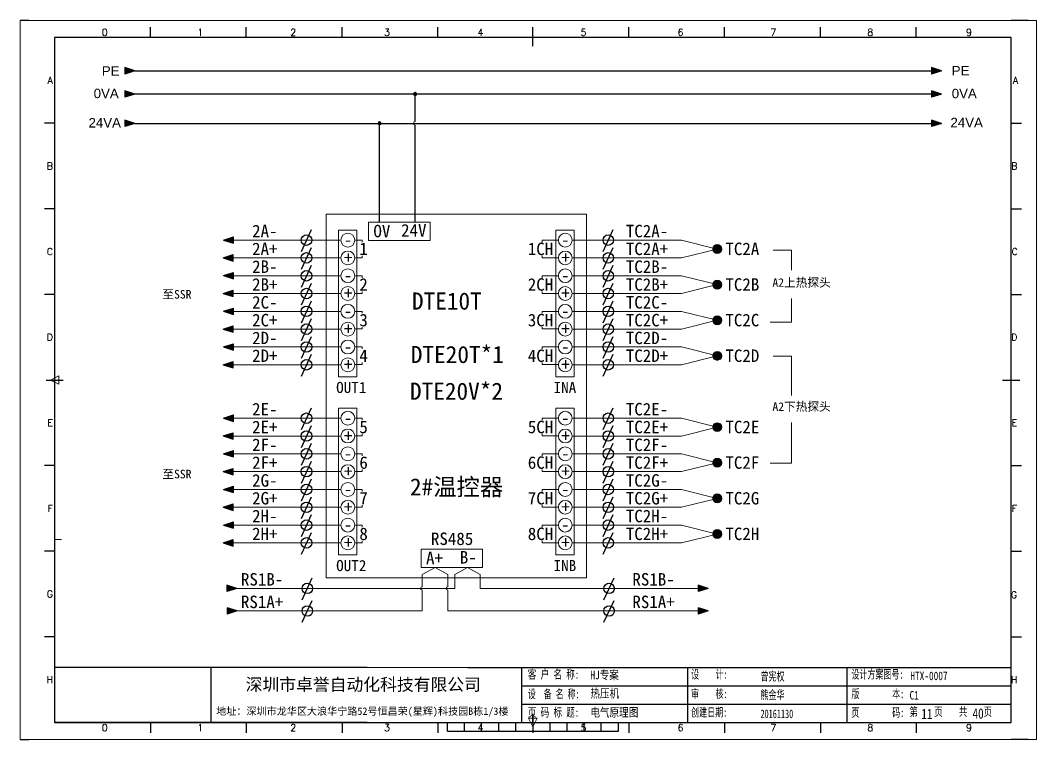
# Model space of a CAD drawing. Extents: x 35123 to 43919, y -4314 to -326.
# Drawn here: x 35934.4 to 36231.4, y -3263.9 to -3053.9 of the extents above; entities that cross this region are included whole.
import ezdxf
from ezdxf.enums import TextEntityAlignment as Align

# ---------------------------------------------------------------- set-up
doc = ezdxf.new("R2010")
doc.units = 0
doc.header["$MEASUREMENT"] = 0
doc.layers.add('AE_BOR', color=1, linetype='Continuous')
doc.layers.add('MISC', color=2, linetype='Continuous')
doc.styles.add('Standard0.67', font='', dxfattribs={"width": 0.67})
doc.styles.add('Standard_0.8', font='SimSun.ttf', dxfattribs={"width": 0.8})
doc.styles.add('WD', font='romans.shx', dxfattribs={"bigfont": 'gbcbig.shx'})
doc.styles.add('宋', font='SimSun.ttf', dxfattribs={"width": 0.7})
doc.styles.add('样式 0', font='')
doc.styles.add('样式 8', font='arial.ttf')
doc.styles.get('Standard0.67').set_extended_font_data('FangSong_GB2312')
doc.styles.get('样式 0').set_extended_font_data('KaiTi_GB2312')

# ---------------------------------------------------------------- blocks, each defined once
blk = doc.blocks.new('gb_a2_a')
for p, q in [((584, 410), (25, 410)), ((25, 410), (25, 10)), ((584, 10), (584, 410)), ((25, 10), (584, 10))]:
    blk.add_line(p, q)
at = {"lineweight": 9, "ltscale": 0.1}
blk.add_line((25, 116.86), (29, 116.86), dxfattribs=at)
at = {"layer": 'AE_BOR', "lineweight": 30}
for p, q in [((10, 420), (4.93, 420)), ((594, 420), (584, 420)), ((4.93, 0), (10, 0)), ((594, 0), (584, 0))]:
    blk.add_line(p, q, dxfattribs=at)
at = {"layer": 'AE_BOR', "color": 1, "lineweight": 15}
for p, q in [((4.93, 420), (598.93, 420)), ((4.93, 0), (4.93, 420)), ((598.93, 420), (598.93, 0)), ((22.5, 210), (27.5, 212.5)), ((27.5, 207.5), (22.5, 210)), ((27.5, 212.5), (27.5, 207.5)), ((304.5, 7.5), (302, 12.5)), ((302, 12.5), (307, 12.5)), ((307, 12.5), (304.5, 7.5)), ((598.93, 0), (4.93, 0))]:
    blk.add_line(p, q, dxfattribs=at)
at = {"layer": 'AE_BOR'}
for p, q in [((81, 410), (81, 416)), ((137, 410), (137, 416)), ((193, 410), (193, 416)), ((249, 410), (249, 416)), ((304.5, 410), (304.5, 416)), ((360.5, 410), (360.5, 416)), ((416.5, 410), (416.5, 416)), ((472.5, 410), (472.5, 416)), ((528.5, 410), (528.5, 416)), ((25, 360), (19, 360)), ((584, 360), (590, 360)), ((25, 310), (19, 310)), ((584, 310), (590, 310)), ((25, 260), (19, 260)), ((584, 260), (590, 260)), ((25, 160), (19, 160)), ((584, 160), (590, 160)), ((25, 110), (19, 110)), ((584, 110), (590, 110)), ((25, 60), (19, 60)), ((584, 60), (590, 60)), ((81, 10), (81, 4)), ((137, 10), (137, 4)), ((193, 10), (193, 4)), ((249, 10), (249, 4)), ((304.5, 10), (304.5, 4)), ((360.5, 10), (360.5, 4)), ((416.5, 10), (416.5, 4)), ((472.5, 10), (472.5, 4)), ((528.5, 10), (528.5, 4))]:
    blk.add_line(p, q, dxfattribs=at)
at = {"layer": 'AE_BOR', "color": 2, "lineweight": 30}
for p, q in [((304.5, 405), (304.5, 415)), ((20, 210), (30, 210)), ((579, 210), (589, 210)), ((304.5, 10), (304.5, 15)), ((304.5, 15), (304.5, 5)), ((254.5, 5), (254.5, 10)), ((264.5, 5), (264.5, 10)), ((274.5, 5), (274.5, 10)), ((284.5, 5), (284.5, 10)), ((294.5, 5), (294.5, 10)), ((304.5, 10), (304.5, 5)), ((314.5, 5), (314.5, 10)), ((324.5, 5), (324.5, 10)), ((334.5, 5), (334.5, 10)), ((344.5, 5), (344.5, 10)), ((354.5, 5), (354.5, 10)), ((254.5, 5), (354.5, 5))]:
    blk.add_line(p, q, dxfattribs=at)
at = {"layer": 'AE_BOR', "style": 'WD'}
for s, p in [('0', (54.27, 411)), ('1', (110.12, 411)), ('2', (164.42, 411)), ('3', (219.22, 411)), ('4', (273.82, 411)), ('5', (334.12, 411)), ('6', (390.81, 411)), ('7', (445.01, 411)), ('8', (501.67, 411)), ('9', (559.4, 411)), ('0', (54.27, 5)), ('1', (110.12, 5)), ('2', (164.42, 5)), ('3', (219.22, 5)), ('4', (273.82, 5)), ('5', (334.12, 5)), ('6', (390.81, 5)), ('7', (445.01, 5)), ('8', (501.67, 5)), ('9', (559.4, 5))]:
    blk.add_text(s, height=4, dxfattribs=at).set_placement(p, align=Align.CENTER)
for s, p in [('A', (24, 385)), ('A', (588.05, 385)), ('B', (24, 335)), ('B', (587.67, 335)), ('C', (24, 285)), ('C', (587.86, 285)), ('D', (24, 235)), ('D', (587.67, 235)), ('E', (24, 185)), ('E', (587.48, 185)), ('F', (24, 135)), ('F', (587.48, 135)), ('F', (587.48, 135)), ('G', (24, 85)), ('G', (587.48, 84.56)), ('H', (24, 35)), ('H', (587.67, 35))]:
    blk.add_text(s, height=4, dxfattribs=at).set_placement(p, align=Align.MIDDLE_RIGHT)

msp = doc.modelspace()

# ---------------------------------------------------------------- hatches: boundary and pattern name
for points in [[(35967.858, -3075.379), (35964.939, -3074.443), (35964.939, -3076.314)], [(36203.561, -3075.375), (36200.643, -3074.439), (36200.643, -3076.31)], [(35967.858, -3083.944), (35964.939, -3083.009), (35964.939, -3084.88)], [(36203.561, -3083.94), (36200.643, -3083.005), (36200.643, -3084.876)], [(35993.781, -3118.005), (35996.7, -3118.94), (35996.7, -3117.07)], [(35993.626, -3123.205), (35996.544, -3124.14), (35996.544, -3122.27)], [(35993.781, -3128.405), (35996.7, -3129.34), (35996.7, -3127.47)], [(35993.626, -3133.605), (35996.544, -3134.54), (35996.544, -3132.67)], [(35993.781, -3138.805), (35996.7, -3139.74), (35996.7, -3137.87)], [(35993.626, -3144.005), (35996.544, -3144.94), (35996.544, -3143.07)], [(35993.781, -3149.205), (35996.7, -3150.14), (35996.7, -3148.27)], [(35993.626, -3154.405), (35996.544, -3155.34), (35996.544, -3153.47)], [(35993.781, -3170.005), (35996.7, -3170.94), (35996.7, -3169.07)], [(35993.626, -3175.205), (35996.544, -3176.14), (35996.544, -3174.27)], [(35993.781, -3180.405), (35996.7, -3181.34), (35996.7, -3179.47)], [(35993.626, -3185.605), (35996.544, -3186.54), (35996.544, -3184.67)], [(35993.781, -3190.805), (35996.7, -3191.74), (35996.7, -3189.87)], [(35993.626, -3196.005), (35996.544, -3196.94), (35996.544, -3195.07)], [(35993.781, -3201.205), (35996.7, -3202.14), (35996.7, -3200.27)], [(35993.626, -3206.405), (35996.544, -3207.34), (35996.544, -3205.47)], [(35997.672, -3219.713), (35994.754, -3218.777), (35994.754, -3220.648)], [(36135.384, -3219.713), (36132.466, -3218.777), (36132.466, -3220.648)], [(35997.782, -3226.298), (35994.864, -3225.363), (35994.864, -3227.234)], [(36135.384, -3226.294), (36132.466, -3225.359), (36132.466, -3227.229)]]:
    msp.add_hatch(color=0).paths.add_polyline_path(points)
at = {"lineweight": 0}
h = msp.add_hatch(color=0, dxfattribs=at)
edge = h.paths.add_edge_path()
edge.add_arc((36049.722, -3075.375), 0.5, 0, 360)
h = msp.add_hatch(color=0, dxfattribs=at)
edge = h.paths.add_edge_path()
edge.add_arc((36039.364, -3083.94), 0.5, 0, 360)
h = msp.add_hatch(color=0, dxfattribs=at)
edge = h.paths.add_edge_path()
edge.add_arc((36138.029, -3120.63), 1.3, 0, 360)
h = msp.add_hatch(color=0, dxfattribs=at)
edge = h.paths.add_edge_path()
edge.add_arc((36138.029, -3131.03), 1.3, 0, 360)
h = msp.add_hatch(color=0, dxfattribs=at)
edge = h.paths.add_edge_path()
edge.add_arc((36138.029, -3141.43), 1.3, 0, 360)
h = msp.add_hatch(color=0, dxfattribs=at)
edge = h.paths.add_edge_path()
edge.add_arc((36138.029, -3151.83), 1.3, 0, 360)
h = msp.add_hatch(color=0, dxfattribs=at)
edge = h.paths.add_edge_path()
edge.add_arc((36138.029, -3172.63), 1.3, 0, 360)
h = msp.add_hatch(color=0, dxfattribs=at)
edge = h.paths.add_edge_path()
edge.add_arc((36138.029, -3183.03), 1.3, 0, 360)
h = msp.add_hatch(color=0, dxfattribs=at)
edge = h.paths.add_edge_path()
edge.add_arc((36138.029, -3193.43), 1.3, 0, 360)
h = msp.add_hatch(color=0, dxfattribs=at)
edge = h.paths.add_edge_path()
edge.add_arc((36138.029, -3203.83), 1.3, 0, 360)
at = {"layer": 'MISC'}
for points in [[(35967.858, -3068.614), (35964.939, -3067.679), (35964.939, -3069.549)], [(36203.561, -3068.61), (36200.643, -3067.675), (36200.643, -3069.545)]]:
    msp.add_hatch(color=0, dxfattribs=at).paths.add_polyline_path(points)

# ---------------------------------------------------------------- linework, layer by layer
at = {"color": 0}
for p, q in [((35967.858, -3075.379), (35964.939, -3074.443)), ((35964.939, -3074.443), (35964.939, -3076.314)), ((35967.858, -3075.379), (35964.939, -3076.314)), ((36203.561, -3075.375), (35967.845, -3075.375)), ((36203.561, -3075.375), (36200.643, -3074.439)), ((36200.643, -3074.439), (36200.643, -3076.31)), ((36203.561, -3075.375), (36200.643, -3076.31)), ((35967.858, -3083.944), (35964.939, -3083.009)), ((35964.939, -3083.009), (35964.939, -3084.88)), ((35967.858, -3083.944), (35964.939, -3084.88)), ((35967.845, -3083.94), (36203.561, -3083.94)), ((36203.561, -3083.94), (36200.643, -3083.005)), ((36200.643, -3083.005), (36200.643, -3084.876)), ((36203.561, -3083.94), (36200.643, -3084.876)), ((36016.498, -3121.342), (36019.45, -3114.954)), ((36104.681, -3121.342), (36107.634, -3114.954)), ((35993.781, -3118.005), (35996.7, -3117.07)), ((35993.781, -3118.005), (35996.7, -3118.94)), ((35996.7, -3118.94), (35996.7, -3117.07)), ((36016.498, -3126.542), (36019.45, -3120.154)), ((36104.681, -3126.542), (36107.634, -3120.154)), ((35993.626, -3123.205), (35996.544, -3122.27)), ((35993.626, -3123.205), (35996.544, -3124.14)), ((35996.544, -3124.14), (35996.544, -3122.27)), ((36016.498, -3131.742), (36019.45, -3125.354)), ((36104.681, -3131.742), (36107.634, -3125.354)), ((35993.781, -3128.405), (35996.7, -3127.47)), ((35993.781, -3128.405), (35996.7, -3129.34)), ((35996.7, -3129.34), (35996.7, -3127.47)), ((35993.626, -3133.605), (35996.544, -3132.67)), ((35996.544, -3134.54), (35996.544, -3132.67)), ((36016.498, -3136.942), (36019.45, -3130.554)), ((36104.681, -3136.942), (36107.634, -3130.554)), ((35993.626, -3133.605), (35996.544, -3134.54)), ((36016.498, -3142.142), (36019.45, -3135.754)), ((36104.681, -3142.142), (36107.634, -3135.754)), ((35993.781, -3138.805), (35996.7, -3137.87)), ((35993.781, -3138.805), (35996.7, -3139.74)), ((35996.7, -3139.74), (35996.7, -3137.87)), ((36016.498, -3147.342), (36019.45, -3140.954)), ((36104.681, -3147.342), (36107.634, -3140.954)), ((35993.626, -3144.005), (35996.544, -3143.07)), ((35993.626, -3144.005), (35996.544, -3144.94)), ((35996.544, -3144.94), (35996.544, -3143.07)), ((36016.498, -3152.542), (36019.45, -3146.154)), ((36104.681, -3152.542), (36107.634, -3146.154)), ((35993.781, -3149.205), (35996.7, -3148.27)), ((35993.781, -3149.205), (35996.7, -3150.14)), ((35996.7, -3150.14), (35996.7, -3148.27)), ((35993.626, -3154.405), (35996.544, -3153.47)), ((35996.544, -3155.34), (35996.544, -3153.47)), ((36016.498, -3157.742), (36019.45, -3151.354)), ((36104.681, -3157.742), (36107.634, -3151.354)), ((35993.626, -3154.405), (35996.544, -3155.34)), ((36016.498, -3173.342), (36019.45, -3166.954)), ((36104.681, -3173.342), (36107.634, -3166.954)), ((35993.781, -3170.005), (35996.7, -3169.07)), ((35993.781, -3170.005), (35996.7, -3170.94)), ((35996.7, -3170.94), (35996.7, -3169.07)), ((35993.626, -3175.205), (35996.544, -3174.27)), ((35996.544, -3176.14), (35996.544, -3174.27)), ((36016.498, -3178.542), (36019.45, -3172.154)), ((36104.681, -3178.542), (36107.634, -3172.154)), ((35993.626, -3175.205), (35996.544, -3176.14)), ((36016.498, -3183.742), (36019.45, -3177.354)), ((36104.681, -3183.742), (36107.634, -3177.354)), ((35993.781, -3180.405), (35996.7, -3179.47)), ((35993.781, -3180.405), (35996.7, -3181.34)), ((35996.7, -3181.34), (35996.7, -3179.47)), ((36016.498, -3188.942), (36019.45, -3182.554)), ((36104.681, -3188.942), (36107.634, -3182.554)), ((35993.626, -3185.605), (35996.544, -3184.67)), ((35993.626, -3185.605), (35996.544, -3186.54)), ((35996.544, -3186.54), (35996.544, -3184.67)), ((36016.498, -3194.142), (36019.45, -3187.754)), ((36104.681, -3194.142), (36107.634, -3187.754)), ((35993.781, -3190.805), (35996.7, -3189.87)), ((35993.781, -3190.805), (35996.7, -3191.74)), ((35996.7, -3191.74), (35996.7, -3189.87)), ((35993.626, -3196.005), (35996.544, -3195.07)), ((35996.544, -3196.94), (35996.544, -3195.07)), ((36016.498, -3199.342), (36019.45, -3192.954)), ((36104.681, -3199.342), (36107.634, -3192.954)), ((35993.626, -3196.005), (35996.544, -3196.94)), ((36016.498, -3204.542), (36019.45, -3198.154)), ((36104.681, -3204.542), (36107.634, -3198.154)), ((35993.781, -3201.205), (35996.7, -3200.27)), ((35993.781, -3201.205), (35996.7, -3202.14)), ((35996.7, -3202.14), (35996.7, -3200.27)), ((36016.498, -3209.742), (36019.45, -3203.354)), ((36104.681, -3209.742), (36107.634, -3203.354)), ((35993.626, -3206.405), (35996.544, -3205.47)), ((35993.626, -3206.405), (35996.544, -3207.34)), ((35996.544, -3207.34), (35996.544, -3205.47)), ((35997.672, -3219.713), (35994.754, -3218.777)), ((35994.754, -3218.777), (35994.754, -3220.648)), ((36016.742, -3223.021), (36019.694, -3216.633)), ((36104.935, -3223.021), (36107.888, -3216.633)), ((36135.384, -3219.713), (36132.466, -3218.777)), ((36132.466, -3218.777), (36132.466, -3220.648)), ((35997.672, -3219.713), (35994.754, -3220.648)), ((36135.384, -3219.713), (36132.466, -3220.648)), ((35997.782, -3226.298), (35994.864, -3225.363)), ((35994.864, -3225.363), (35994.864, -3227.234)), ((36016.742, -3229.606), (36019.694, -3223.219)), ((36104.935, -3229.606), (36107.888, -3223.219)), ((36135.384, -3226.294), (36132.466, -3225.359)), ((36132.466, -3225.359), (36132.466, -3227.229)), ((35997.782, -3226.298), (35994.864, -3227.234)), ((36135.384, -3226.294), (36132.466, -3227.229))]:
    msp.add_line(p, q, dxfattribs=at)
at = {"color": 0, "ltscale": 2}
for p, q in [((36049.722, -3083.44), (36049.722, -3075.375)), ((36039.364, -3112.768), (36039.364, -3083.94)), ((36049.722, -3112.768), (36049.722, -3084.44))]:
    msp.add_line(p, q, dxfattribs=at)
at = {"color": 0, "lineweight": 0}
for p, q in [((36023.731, -3110.48), (36099.852, -3110.48)), ((36023.731, -3216.628), (36023.731, -3110.48)), ((36099.852, -3110.48), (36099.852, -3216.628)), ((36027.349, -3115.112), (36032.726, -3115.112)), ((36027.349, -3157.923), (36027.349, -3115.112)), ((36032.726, -3115.112), (36032.726, -3157.923)), ((36036.095, -3118.146), (36036.095, -3112.768)), ((36036.095, -3112.768), (36054.095, -3112.768)), ((36054.095, -3118.146), (36054.095, -3112.768)), ((36090.876, -3115.112), (36096.253, -3115.112)), ((36090.876, -3157.923), (36090.876, -3115.112)), ((36096.253, -3115.112), (36096.253, -3157.923)), ((35993.859, -3118.03), (36028.068, -3118.03)), ((36032.108, -3118.03), (36034.245, -3118.03)), ((36034.245, -3118.03), (36034.245, -3118.596)), ((36054.095, -3118.146), (36036.095, -3118.146)), ((36091.595, -3118.03), (36086.858, -3118.03)), ((36086.858, -3118.03), (36086.858, -3118.596)), ((36095.635, -3118.03), (36127.629, -3118.03)), ((36138.029, -3120.63), (36127.629, -3118.03)), ((36138.029, -3120.63), (36127.629, -3123.23)), ((36154.421, -3120.961), (36159.778, -3120.961)), ((36159.778, -3120.961), (36159.778, -3126.82)), ((35993.704, -3123.23), (36028.068, -3123.23)), ((36032.108, -3123.175), (36034.245, -3123.175)), ((36034.245, -3122.608), (36034.245, -3123.175)), ((36086.858, -3122.608), (36086.858, -3123.175)), ((36091.596, -3123.175), (36086.858, -3123.175)), ((36095.635, -3123.23), (36127.629, -3123.23)), ((35993.859, -3128.43), (36028.068, -3128.43)), ((36032.108, -3128.43), (36034.245, -3128.43)), ((36034.245, -3128.43), (36034.245, -3128.996)), ((36091.595, -3128.43), (36086.858, -3128.43)), ((36086.858, -3128.43), (36086.858, -3128.996)), ((36095.635, -3128.43), (36127.629, -3128.43)), ((36138.029, -3131.03), (36127.629, -3128.43)), ((36034.245, -3133.008), (36034.245, -3133.575)), ((36086.858, -3133.008), (36086.858, -3133.575)), ((36138.029, -3131.03), (36127.629, -3133.63)), ((35993.704, -3133.63), (36028.068, -3133.63)), ((36032.108, -3133.575), (36034.245, -3133.575)), ((36091.596, -3133.575), (36086.858, -3133.575)), ((36095.635, -3133.63), (36127.629, -3133.63)), ((36159.778, -3135.047), (36159.778, -3141.975)), ((35993.859, -3138.83), (36028.068, -3138.83)), ((36032.108, -3138.83), (36034.245, -3138.83)), ((36034.245, -3138.83), (36034.245, -3139.396)), ((36091.595, -3138.83), (36086.858, -3138.83)), ((36086.858, -3138.83), (36086.858, -3139.396)), ((36095.635, -3138.83), (36127.629, -3138.83)), ((36138.029, -3141.43), (36127.629, -3138.83)), ((36138.029, -3141.43), (36127.629, -3144.03)), ((36153.468, -3141.975), (36159.778, -3141.975)), ((35993.704, -3144.03), (36028.068, -3144.03)), ((36032.108, -3143.975), (36034.245, -3143.975)), ((36034.245, -3143.408), (36034.245, -3143.975)), ((36086.858, -3143.408), (36086.858, -3143.975)), ((36091.596, -3143.975), (36086.858, -3143.975)), ((36095.635, -3144.03), (36127.629, -3144.03)), ((35993.859, -3149.23), (36028.068, -3149.23)), ((36032.108, -3149.23), (36034.245, -3149.23)), ((36034.245, -3149.23), (36034.245, -3149.796)), ((36091.595, -3149.23), (36086.858, -3149.23)), ((36086.858, -3149.23), (36086.858, -3149.796)), ((36095.635, -3149.23), (36127.629, -3149.23)), ((36138.029, -3151.83), (36127.629, -3149.23)), ((36034.245, -3153.808), (36034.245, -3154.375)), ((36086.858, -3153.808), (36086.858, -3154.375)), ((36138.029, -3151.83), (36127.629, -3154.43)), ((36154.421, -3151.941), (36159.778, -3151.941)), ((36159.778, -3151.941), (36159.778, -3163.39)), ((35993.704, -3154.43), (36028.068, -3154.43)), ((36032.108, -3154.375), (36034.245, -3154.375)), ((36091.596, -3154.375), (36086.858, -3154.375)), ((36095.635, -3154.43), (36127.629, -3154.43)), ((36032.726, -3157.923), (36027.349, -3157.923)), ((36096.253, -3157.923), (36090.876, -3157.923)), ((36027.349, -3167.112), (36032.726, -3167.112)), ((36027.349, -3209.923), (36027.349, -3167.112)), ((36032.726, -3167.112), (36032.726, -3209.923)), ((36090.876, -3167.112), (36096.253, -3167.112)), ((36090.876, -3209.923), (36090.876, -3167.112)), ((36096.253, -3167.112), (36096.253, -3209.923)), ((35993.859, -3170.03), (36028.068, -3170.03)), ((36032.108, -3170.03), (36034.245, -3170.03)), ((36034.245, -3170.03), (36034.245, -3170.596)), ((36091.595, -3170.03), (36086.858, -3170.03)), ((36086.858, -3170.03), (36086.858, -3170.596)), ((36095.635, -3170.03), (36127.629, -3170.03)), ((36138.029, -3172.63), (36127.629, -3170.03)), ((36159.778, -3171.319), (36159.778, -3183.118)), ((36034.245, -3174.608), (36034.245, -3175.175)), ((36086.858, -3174.608), (36086.858, -3175.175)), ((36138.029, -3172.63), (36127.629, -3175.23)), ((35993.704, -3175.23), (36028.068, -3175.23)), ((36032.108, -3175.175), (36034.245, -3175.175)), ((36091.596, -3175.175), (36086.858, -3175.175)), ((36095.635, -3175.23), (36127.629, -3175.23)), ((35993.859, -3180.43), (36028.068, -3180.43)), ((36032.108, -3180.43), (36034.245, -3180.43)), ((36034.245, -3180.43), (36034.245, -3180.996)), ((36091.595, -3180.43), (36086.858, -3180.43)), ((36086.858, -3180.43), (36086.858, -3180.996)), ((36095.635, -3180.43), (36127.629, -3180.43)), ((36138.029, -3183.03), (36127.629, -3180.43)), ((36138.029, -3183.03), (36127.629, -3185.63)), ((36153.468, -3183.118), (36159.778, -3183.118)), ((35993.704, -3185.63), (36028.068, -3185.63)), ((36032.108, -3185.575), (36034.245, -3185.575)), ((36034.245, -3185.008), (36034.245, -3185.575)), ((36086.858, -3185.008), (36086.858, -3185.575)), ((36091.596, -3185.575), (36086.858, -3185.575)), ((36095.635, -3185.63), (36127.629, -3185.63)), ((35993.859, -3190.83), (36028.068, -3190.83)), ((36032.108, -3190.83), (36034.245, -3190.83)), ((36034.245, -3190.83), (36034.245, -3191.396)), ((36091.595, -3190.83), (36086.858, -3190.83)), ((36086.858, -3190.83), (36086.858, -3191.396)), ((36095.635, -3190.83), (36127.629, -3190.83)), ((36138.029, -3193.43), (36127.629, -3190.83)), ((36034.245, -3195.408), (36034.245, -3195.975)), ((36086.858, -3195.408), (36086.858, -3195.975)), ((36138.029, -3193.43), (36127.629, -3196.03)), ((35993.704, -3196.03), (36028.068, -3196.03)), ((36032.108, -3195.975), (36034.245, -3195.975)), ((36091.596, -3195.975), (36086.858, -3195.975)), ((36095.635, -3196.03), (36127.629, -3196.03)), ((35993.859, -3201.23), (36028.068, -3201.23)), ((36032.108, -3201.23), (36034.245, -3201.23)), ((36034.245, -3201.23), (36034.245, -3201.796)), ((36091.595, -3201.23), (36086.858, -3201.23)), ((36086.858, -3201.23), (36086.858, -3201.796)), ((36095.635, -3201.23), (36127.629, -3201.23)), ((36138.029, -3203.83), (36127.629, -3201.23)), ((36138.029, -3203.83), (36127.629, -3206.43)), ((35993.704, -3206.43), (36028.068, -3206.43)), ((36032.108, -3206.375), (36034.245, -3206.375)), ((36034.245, -3205.808), (36034.245, -3206.375)), ((36086.858, -3205.808), (36086.858, -3206.375)), ((36091.596, -3206.375), (36086.858, -3206.375)), ((36095.635, -3206.43), (36127.629, -3206.43)), ((36032.726, -3209.923), (36027.349, -3209.923)), ((36051.468, -3213.604), (36051.468, -3208.227)), ((36051.468, -3208.227), (36069.468, -3208.227)), ((36069.468, -3213.604), (36069.468, -3208.227)), ((36096.253, -3209.923), (36090.876, -3209.923)), ((36069.468, -3213.604), (36051.468, -3213.604)), ((36055.564, -3213.604), (36051.848, -3215.701)), ((36051.848, -3215.701), (36051.848, -3219.209)), ((36055.564, -3213.604), (36059.281, -3215.701)), ((36059.281, -3215.701), (36059.281, -3219.209)), ((36065.075, -3213.604), (36061.359, -3215.701)), ((36061.359, -3215.701), (36061.359, -3219.709)), ((36065.075, -3213.604), (36068.792, -3215.701)), ((36068.792, -3215.701), (36068.792, -3219.709)), ((36099.852, -3216.628), (36023.731, -3216.628)), ((36061.359, -3219.709), (35997.672, -3219.709)), ((36051.848, -3220.209), (36051.848, -3226.294)), ((36059.281, -3220.209), (36059.281, -3226.294)), ((36068.792, -3219.709), (36135.384, -3219.709)), ((36051.848, -3226.294), (35997.672, -3226.294)), ((36059.281, -3226.294), (36135.384, -3226.294))]:
    msp.add_line(p, q, dxfattribs=at)
at = {"ltscale": 2}
for p, q in [((36035.713, -3242.785), (35944.408, -3242.785)), ((36065.175, -3242.785), (36223.908, -3242.785)), ((36080.874, -3242.785), (36080.874, -3258.87)), ((36129.439, -3258.87), (36129.439, -3242.785)), ((36176.02, -3258.87), (36176.02, -3242.785)), ((36035.713, -3258.87), (35944.408, -3258.87)), ((36193.911, -3258.87), (36223.908, -3258.87))]:
    msp.add_line(p, q, dxfattribs=at)
for p, q in [((35990.061, -3242.785), (35990.061, -3258.87)), ((36080.874, -3248.146), (36125.125, -3248.146)), ((36125.125, -3248.146), (36193.911, -3248.146)), ((36193.911, -3248.146), (36223.908, -3248.146)), ((36080.874, -3253.508), (36125.125, -3253.508)), ((36125.125, -3253.508), (36193.911, -3253.508)), ((36193.911, -3253.508), (36223.908, -3253.508)), ((36065.175, -3258.87), (36125.125, -3258.87)), ((36125.125, -3258.87), (36193.911, -3258.87))]:
    msp.add_line(p, q)
at = {"lineweight": 9, "ltscale": 0.1}
for p, q in [((36035.713, -3242.785), (36065.175, -3242.785)), ((36035.713, -3258.87), (36065.175, -3258.87)), ((36063.818, -3258.87), (36063.818, -3258.87)), ((36063.818, -3258.87), (36063.818, -3258.87))]:
    msp.add_line(p, q, dxfattribs=at)
at = {"color": 0, "lineweight": 0}
for centre, radius in [((36049.722, -3075.375), 0.5), ((36039.364, -3083.94), 0.5), ((36030.088, -3118.03), 2.02), ((36093.615, -3118.03), 2.02), ((36030.088, -3123.23), 2.02), ((36093.615, -3123.23), 2.02), ((36138.029, -3120.63), 1.3), ((36030.088, -3128.43), 2.02), ((36093.615, -3128.43), 2.02), ((36138.029, -3131.03), 1.3), ((36030.088, -3133.63), 2.02), ((36093.615, -3133.63), 2.02), ((36030.088, -3138.83), 2.02), ((36093.615, -3138.83), 2.02), ((36030.088, -3144.03), 2.02), ((36093.615, -3144.03), 2.02), ((36138.029, -3141.43), 1.3), ((36030.088, -3149.23), 2.02), ((36093.615, -3149.23), 2.02), ((36138.029, -3151.83), 1.3), ((36030.088, -3154.43), 2.02), ((36093.615, -3154.43), 2.02), ((36030.088, -3170.03), 2.02), ((36093.615, -3170.03), 2.02), ((36138.029, -3172.63), 1.3), ((36030.088, -3175.23), 2.02), ((36093.615, -3175.23), 2.02), ((36030.088, -3180.43), 2.02), ((36093.615, -3180.43), 2.02), ((36030.088, -3185.63), 2.02), ((36093.615, -3185.63), 2.02), ((36138.029, -3183.03), 1.3), ((36030.088, -3190.83), 2.02), ((36093.615, -3190.83), 2.02), ((36138.029, -3193.43), 1.3), ((36030.088, -3196.03), 2.02), ((36093.615, -3196.03), 2.02), ((36030.088, -3201.23), 2.02), ((36093.615, -3201.23), 2.02), ((36030.088, -3206.43), 2.02), ((36093.615, -3206.43), 2.02), ((36138.029, -3203.83), 1.3)]:
    msp.add_circle(centre, radius, dxfattribs=at)
at = {"color": 0}
for centre in [(36018.001, -3118.03), (36106.185, -3118.03), (36018.001, -3123.23), (36106.185, -3123.23), (36018.001, -3128.43), (36106.185, -3128.43), (36018.001, -3133.63), (36106.185, -3133.63), (36018.001, -3138.83), (36106.185, -3138.83), (36018.001, -3144.03), (36106.185, -3144.03), (36018.001, -3149.23), (36106.185, -3149.23), (36018.001, -3154.43), (36106.185, -3154.43), (36018.001, -3170.03), (36106.185, -3170.03), (36018.001, -3175.23), (36106.185, -3175.23), (36018.001, -3180.43), (36106.185, -3180.43), (36018.001, -3185.63), (36106.185, -3185.63), (36018.001, -3190.83), (36106.185, -3190.83), (36018.001, -3196.03), (36106.185, -3196.03), (36018.001, -3201.23), (36106.185, -3201.23), (36018.001, -3206.43), (36106.185, -3206.43), (36018.246, -3219.709), (36106.439, -3219.709), (36018.246, -3226.294), (36106.439, -3226.294)]:
    msp.add_circle(centre, 1.538, dxfattribs=at)
at = {"color": 0, "lineweight": 0}
for centre in [(36049.722, -3083.94), (36051.848, -3219.709), (36059.281, -3219.709)]:
    msp.add_arc(centre, 0.5, 90, 270, dxfattribs=at)
at = {"layer": 'MISC', "color": 0}
for p, q in [((35967.858, -3068.614), (35964.939, -3067.679)), ((35964.939, -3067.679), (35964.939, -3069.549)), ((36203.561, -3068.61), (36200.643, -3067.675)), ((36200.643, -3067.675), (36200.643, -3069.545)), ((35967.858, -3068.614), (35964.939, -3069.549)), ((35967.858, -3068.61), (36203.561, -3068.61)), ((36203.561, -3068.61), (36200.643, -3069.545))]:
    msp.add_line(p, q, dxfattribs=at)

# ---------------------------------------------------------------- block references
at = {"xscale": 0.5, "yscale": 0.5, "zscale": 0.5}
msp.add_blockref('gb_a2_a', (35931.908, -3263.87), dxfattribs=at)

# ---------------------------------------------------------------- texts
at = {"color": 0, "char_height": 2.772, "width": 4.96666, "attachment_point": 1, "style": '样式 8'}
for s, insert in [('0VA', (35955.812, -3073.824)), ('24VA', (35954.3, -3082.387))]:
    msp.add_mtext(s, dxfattribs=dict(at, insert=insert))
at = {"char_height": 2.772, "attachment_point": 1, "style": '样式 8'}
for s, insert, width in [('0VA', (36206.556, -3073.842), 4.96666), ('24VA', (36206.182, -3082.318), 15.27425)]:
    msp.add_mtext(s, dxfattribs=dict(at, insert=insert, width=width))
at = {"color": 0, "lineweight": 0, "attachment_point": 1}
for s, insert, char_height, width in [('{\\fSimSun|b0|i0|c134|p2;A2上热探头}', (36154.159, -3129.163), 2.5, 22.18919), ('{\\fSimSun|b0|i0|c134|p2;至SSR}', (35975.877, -3132.601), 2.5, 16.90853), ('{\\fSimSun|b0|i0|c134|p2;DTE10T}', (36048.805, -3133.322), 5, 33.81706), ('{\\fSimSun|b0|i0|c134|p2;DTE20T*1}', (36048.479, -3148.924), 5, 33.81706), ('{\\fSimSun|b0|i0|c134|p2;OUT1}', (36026.666, -3159.416), 3.25, 9.25756), ('{\\fSimSun|b0|i0|c134|p2;DTE20V*2}', (36048.224, -3159.635), 5, 33.81706), ('{\\fSimSun|b0|i0|c134|p2;INA}', (36090.193, -3159.416), 3.25, 9.25756), ('{\\fSimSun|b0|i0|c134|p2;A2下热探头}', (36154.159, -3165.388), 2.5, 22.18919), ('{\\fSimSun|b0|i0|c134|p2;至SSR}', (35975.877, -3185.088), 2.5, 16.90853), ('{\\fSimSun|b0|i0|c134|p2;2#温控器}', (36048.224, -3187.576), 5, 33.81706), ('{\\fSimSun|b0|i0|c134|p2;OUT2}', (36026.666, -3211.416), 3.25, 9.25756), ('{\\fSimSun|b0|i0|c134|p2;INB}', (36090.193, -3211.416), 3.25, 9.25756)]:
    msp.add_mtext(s, dxfattribs=dict(at, insert=insert, char_height=char_height, width=width))
at = {"ltscale": 2, "attachment_point": 1}
for s, insert, char_height, width, style in [('{\\fSimSun|b0|i0|c134|p2;\\W0.72;客 户 名 称:}', (36082.677, -3243.553), 2.5, 16.24768, 'Standard0.67'), ('{\\fSimSun|b0|i0|c134|p2;设    计:}', (36130.391, -3243.553), 2.5, 12.03121, 'Standard0.67'), ('{\\fSimSun|b0|i0|c134|p2;设计方案图号:}', (36177.224, -3243.553), 2.5, 15.1644, 'Standard0.67'), ('HJ专案', (36100.964, -3243.727), 2.5, 33.90777, 'Standard_0.8'), ('{\\fSimSun|b0|i0|c134|p2;曾宪权}', (36150.669, -3244.155), 2.5, 12.03121, 'Standard0.67'), ('{\\f@SimSun|b0|i0|c134|p2;HTX-0007}', (36194.463, -3243.994), 2.5, 33.90777, 'Standard_0.8'), ('{\\fSimSun|b0|i0|c134|p2;\\W0.66;设  备 名 称:}', (36082.677, -3249.282), 2.5, 15.12342, 'Standard0.67'), ('{\\fSimSun|b0|i0|c134|p2;热压机}', (36100.964, -3249.115), 2.5, 33.90777, 'Standard_0.8'), ('{\\fSimSun|b0|i0|c134|p2;审    核:}', (36130.391, -3249.227), 2.5, 12.03121, 'Standard0.67'), ('{\\fSimSun|b0|i0|c134|p2;熊金华}', (36150.669, -3249.517), 2.5, 12.03121, 'Standard0.67'), ('{\\fSimSun|b0|i0|c134|p2;版        本:}', (36177.224, -3249.227), 2.5, 16.84978, 'Standard0.67'), ('C1', (36194.223, -3249.667), 2.5, 5.97175, 'Standard_0.8'), ('{\\fSimSun|b0|i0|c134|p2;\\W0.72;页 码 标 题:}', (36082.677, -3254.65), 2.5, 15.12342, 'Standard0.67'), ('{\\fSimSun|b0|i0|c134|p2;电气原理图}', (36100.964, -3254.663), 2.5, 33.90777, 'Standard_0.8'), ('{\\fSimSun|b0|i0|c134|p2;创建日期:}', (36130.391, -3254.634), 2.5, 12.03121, 'Standard0.67'), ('{\\fSimSun|b0|i0|c134|p2;20161130}', (36150.669, -3255.075), 2.5, 12.03121, 'Standard0.67'), ('{\\fSimSun|b0|i0|c134|p2;页        码:}', (36177.224, -3254.713), 2.5, 15.72579, 'Standard0.67'), ('第    页    共    页', (36194.221, -3254.468), 2.5, 33.90777, '宋'), ('11', (36197.678, -3254.875), 3, 3.76639, 'Standard_0.8'), ('40', (36212.627, -3254.748), 3, 3.76639, 'Standard_0.8')]:
    msp.add_mtext(s, dxfattribs=dict(at, insert=insert, char_height=char_height, width=width, style=style))
at = {"attachment_point": 7}
for s, insert, char_height, width in [('{\\fSimSun|b0|i0|c134|p2;深圳市卓誉自动化科技有限公司}', (36000.229, -3249.958), 3.6, 80.67766), ('{\\fSimSun|b0|i0|c134|p2;地址：深圳市龙华区大浪华宁路52号恒昌荣(星辉)科技园B栋1/3楼}', (35991.617, -3257.218), 2.16, 89.25675)]:
    msp.add_mtext(s, dxfattribs=dict(at, insert=insert, char_height=char_height, width=width))
at = {"layer": 'MISC', "color": 0, "attachment_point": 1}
for s, insert, char_height, width, style in [('{\\C0;PE}', (35958.192, -3067.259), 2.772, 4.96666, '样式 8'), ('{\\fNSimSun|b0|i0|c134|p49;2A-}', (36002.104, -3113.564), 3.64, 3.36355, '样式 0'), ('{\\fNSimSun|b0|i0|c134|p49;OV}', (36037.553, -3113.57), 3.64, 3.36355, '样式 0'), ('{\\fNSimSun|b0|i0|c134|p49;24V}', (36045.641, -3113.349), 3.64, 3.36355, '样式 0'), ('{\\fNSimSun|b0|i0|c134|p49;\\C0;TC2A-}', (36111.31, -3113.564), 3.64, 3.36355, '样式 0'), ('{\\fNSimSun|b0|i0|c134|p49;-}', (36028.885, -3116.083), 3.64, 3.36355, '样式 0'), ('{\\fNSimSun|b0|i0|c134|p49;-}', (36092.412, -3116.083), 3.64, 3.36355, '样式 0'), ('{\\fNSimSun|b0|i0|c134|p49;2A+}', (36002.104, -3118.764), 3.64, 3.36355, '样式 0'), ('{\\fNSimSun|b0|i0|c134|p49;1}', (36033.449, -3118.764), 3.64, 3.36355, '样式 0'), ('{\\fNSimSun|b0|i0|c134|p49;1CH}', (36082.664, -3118.764), 3.64, 3.36355, '样式 0'), ('{\\fNSimSun|b0|i0|c134|p49;TC2A+}', (36111.31, -3118.764), 3.64, 3.36355, '样式 0'), ('{\\fNSimSun|b0|i0|c134|p49;TC2A}', (36140.418, -3118.764), 3.64, 3.36355, '样式 0'), ('{\\fNSimSun|b0|i0|c134|p49;2B-}', (36002.104, -3123.964), 3.64, 3.36355, '样式 0'), ('{\\fNSimSun|b0|i0|c134|p49;+}', (36028.959, -3121.283), 3.64, 3.36355, '样式 0'), ('{\\fNSimSun|b0|i0|c134|p49;+}', (36092.486, -3121.283), 3.64, 3.36355, '样式 0'), ('{\\fNSimSun|b0|i0|c134|p49;TC2B-}', (36111.31, -3123.964), 3.64, 3.36355, '样式 0'), ('{\\fNSimSun|b0|i0|c134|p49;2B+}', (36002.104, -3129.164), 3.64, 3.36355, '样式 0'), ('{\\fNSimSun|b0|i0|c134|p49;-}', (36028.885, -3126.483), 3.64, 3.36355, '样式 0'), ('{\\fNSimSun|b0|i0|c134|p49;2}', (36033.449, -3129.164), 3.64, 3.36355, '样式 0'), ('{\\fNSimSun|b0|i0|c134|p49;2CH}', (36082.664, -3129.164), 3.64, 3.36355, '样式 0'), ('{\\fNSimSun|b0|i0|c134|p49;-}', (36092.412, -3126.483), 3.64, 3.36355, '样式 0'), ('{\\fNSimSun|b0|i0|c134|p49;TC2B+}', (36111.31, -3129.164), 3.64, 3.36355, '样式 0'), ('{\\fNSimSun|b0|i0|c134|p49;TC2B}', (36140.418, -3129.164), 3.64, 3.36355, '样式 0'), ('{\\fNSimSun|b0|i0|c134|p49;+}', (36028.959, -3131.683), 3.64, 3.36355, '样式 0'), ('{\\fNSimSun|b0|i0|c134|p49;+}', (36092.486, -3131.683), 3.64, 3.36355, '样式 0'), ('{\\fNSimSun|b0|i0|c134|p49;2C-}', (36002.104, -3134.364), 3.64, 3.36355, '样式 0'), ('{\\fNSimSun|b0|i0|c134|p49;TC2C-}', (36111.31, -3134.364), 3.64, 3.36355, '样式 0'), ('{\\fNSimSun|b0|i0|c134|p49;-}', (36028.885, -3136.883), 3.64, 3.36355, '样式 0'), ('{\\fNSimSun|b0|i0|c134|p49;-}', (36092.412, -3136.883), 3.64, 3.36355, '样式 0'), ('{\\fNSimSun|b0|i0|c134|p49;2C+}', (36002.104, -3139.564), 3.64, 3.36355, '样式 0'), ('{\\fNSimSun|b0|i0|c134|p49;3}', (36033.449, -3139.564), 3.64, 3.36355, '样式 0'), ('{\\fNSimSun|b0|i0|c134|p49;3CH}', (36082.664, -3139.564), 3.64, 3.36355, '样式 0'), ('{\\fNSimSun|b0|i0|c134|p49;TC2C+}', (36111.31, -3139.564), 3.64, 3.36355, '样式 0'), ('{\\fNSimSun|b0|i0|c134|p49;TC2C}', (36140.418, -3139.564), 3.64, 3.36355, '样式 0'), ('{\\fNSimSun|b0|i0|c134|p49;2D-}', (36002.104, -3144.764), 3.64, 3.36355, '样式 0'), ('{\\fNSimSun|b0|i0|c134|p49;+}', (36028.959, -3142.083), 3.64, 3.36355, '样式 0'), ('{\\fNSimSun|b0|i0|c134|p49;+}', (36092.486, -3142.083), 3.64, 3.36355, '样式 0'), ('{\\fNSimSun|b0|i0|c134|p49;TC2D-}', (36111.31, -3144.764), 3.64, 3.36355, '样式 0'), ('{\\fNSimSun|b0|i0|c134|p49;2D+}', (36002.104, -3149.964), 3.64, 3.36355, '样式 0'), ('{\\fNSimSun|b0|i0|c134|p49;-}', (36028.885, -3147.283), 3.64, 3.36355, '样式 0'), ('{\\fNSimSun|b0|i0|c134|p49;4}', (36033.449, -3149.964), 3.64, 3.36355, '样式 0'), ('{\\fNSimSun|b0|i0|c134|p49;4CH}', (36082.664, -3149.964), 3.64, 3.36355, '样式 0'), ('{\\fNSimSun|b0|i0|c134|p49;-}', (36092.412, -3147.283), 3.64, 3.36355, '样式 0'), ('{\\fNSimSun|b0|i0|c134|p49;TC2D+}', (36111.31, -3149.964), 3.64, 3.36355, '样式 0'), ('{\\fNSimSun|b0|i0|c134|p49;TC2D}', (36140.418, -3149.964), 3.64, 3.36355, '样式 0'), ('{\\fNSimSun|b0|i0|c134|p49;+}', (36028.959, -3152.483), 3.64, 3.36355, '样式 0'), ('{\\fNSimSun|b0|i0|c134|p49;+}', (36092.486, -3152.483), 3.64, 3.36355, '样式 0'), ('{\\fNSimSun|b0|i0|c134|p49;2E-}', (36002.104, -3165.564), 3.64, 3.36355, '样式 0'), ('{\\fNSimSun|b0|i0|c134|p49;TC2E-}', (36111.31, -3165.564), 3.64, 3.36355, '样式 0'), ('{\\fNSimSun|b0|i0|c134|p49;2E+}', (36002.104, -3170.764), 3.64, 3.36355, '样式 0'), ('{\\fNSimSun|b0|i0|c134|p49;-}', (36028.885, -3168.083), 3.64, 3.36355, '样式 0'), ('{\\fNSimSun|b0|i0|c134|p49;5}', (36033.449, -3170.764), 3.64, 3.36355, '样式 0'), ('{\\fNSimSun|b0|i0|c134|p49;5CH}', (36082.664, -3170.764), 3.64, 3.36355, '样式 0'), ('{\\fNSimSun|b0|i0|c134|p49;-}', (36092.412, -3168.083), 3.64, 3.36355, '样式 0'), ('{\\fNSimSun|b0|i0|c134|p49;TC2E+}', (36111.31, -3170.764), 3.64, 3.36355, '样式 0'), ('{\\fNSimSun|b0|i0|c134|p49;TC2E}', (36140.418, -3170.764), 3.64, 3.36355, '样式 0'), ('{\\fNSimSun|b0|i0|c134|p49;+}', (36028.959, -3173.283), 3.64, 3.36355, '样式 0'), ('{\\fNSimSun|b0|i0|c134|p49;+}', (36092.486, -3173.283), 3.64, 3.36355, '样式 0'), ('{\\fNSimSun|b0|i0|c134|p49;2F-}', (36002.104, -3175.964), 3.64, 3.36355, '样式 0'), ('{\\fNSimSun|b0|i0|c134|p49;TC2F-}', (36111.31, -3175.964), 3.64, 3.36355, '样式 0'), ('{\\fNSimSun|b0|i0|c134|p49;-}', (36028.885, -3178.483), 3.64, 3.36355, '样式 0'), ('{\\fNSimSun|b0|i0|c134|p49;-}', (36092.412, -3178.483), 3.64, 3.36355, '样式 0'), ('{\\fNSimSun|b0|i0|c134|p49;2F+}', (36002.104, -3181.164), 3.64, 3.36355, '样式 0'), ('{\\fNSimSun|b0|i0|c134|p49;6}', (36033.449, -3181.164), 3.64, 3.36355, '样式 0'), ('{\\fNSimSun|b0|i0|c134|p49;6CH}', (36082.664, -3181.164), 3.64, 3.36355, '样式 0'), ('{\\fNSimSun|b0|i0|c134|p49;TC2F+}', (36111.31, -3181.164), 3.64, 3.36355, '样式 0'), ('{\\fNSimSun|b0|i0|c134|p49;TC2F}', (36140.418, -3181.164), 3.64, 3.36355, '样式 0'), ('{\\fNSimSun|b0|i0|c134|p49;2G-}', (36002.104, -3186.364), 3.64, 3.36355, '样式 0'), ('{\\fNSimSun|b0|i0|c134|p49;+}', (36028.959, -3183.683), 3.64, 3.36355, '样式 0'), ('{\\fNSimSun|b0|i0|c134|p49;+}', (36092.486, -3183.683), 3.64, 3.36355, '样式 0'), ('{\\fNSimSun|b0|i0|c134|p49;TC2G-}', (36111.31, -3186.364), 3.64, 3.36355, '样式 0'), ('{\\fNSimSun|b0|i0|c134|p49;2G+}', (36002.104, -3191.564), 3.64, 3.36355, '样式 0'), ('{\\fNSimSun|b0|i0|c134|p49;-}', (36028.885, -3188.883), 3.64, 3.36355, '样式 0'), ('{\\fNSimSun|b0|i0|c134|p49;7}', (36033.449, -3191.564), 3.64, 3.36355, '样式 0'), ('{\\fNSimSun|b0|i0|c134|p49;7CH}', (36082.664, -3191.564), 3.64, 3.36355, '样式 0'), ('{\\fNSimSun|b0|i0|c134|p49;-}', (36092.412, -3188.883), 3.64, 3.36355, '样式 0'), ('{\\fNSimSun|b0|i0|c134|p49;TC2G+}', (36111.31, -3191.564), 3.64, 3.36355, '样式 0'), ('{\\fNSimSun|b0|i0|c134|p49;TC2G}', (36140.418, -3191.564), 3.64, 3.36355, '样式 0'), ('{\\fNSimSun|b0|i0|c134|p49;+}', (36028.959, -3194.083), 3.64, 3.36355, '样式 0'), ('{\\fNSimSun|b0|i0|c134|p49;+}', (36092.486, -3194.083), 3.64, 3.36355, '样式 0'), ('{\\fNSimSun|b0|i0|c134|p49;2H-}', (36002.104, -3196.764), 3.64, 3.36355, '样式 0'), ('{\\fNSimSun|b0|i0|c134|p49;TC2H-}', (36111.31, -3196.764), 3.64, 3.36355, '样式 0'), ('{\\fNSimSun|b0|i0|c134|p49;-}', (36028.885, -3199.283), 3.64, 3.36355, '样式 0'), ('{\\fNSimSun|b0|i0|c134|p49;-}', (36092.412, -3199.283), 3.64, 3.36355, '样式 0'), ('{\\fNSimSun|b0|i0|c134|p49;2H+}', (36002.104, -3201.964), 3.64, 3.36355, '样式 0'), ('{\\fNSimSun|b0|i0|c134|p49;8}', (36033.449, -3201.964), 3.64, 3.36355, '样式 0'), ('{\\fNSimSun|b0|i0|c134|p49;RS485}', (36054.356, -3203.405), 3.64, 3.36355, '样式 0'), ('{\\fNSimSun|b0|i0|c134|p49;8CH}', (36082.664, -3201.964), 3.64, 3.36355, '样式 0'), ('{\\fNSimSun|b0|i0|c134|p49;TC2H+}', (36111.31, -3201.964), 3.64, 3.36355, '样式 0'), ('{\\fNSimSun|b0|i0|c134|p49;TC2H}', (36140.418, -3201.964), 3.64, 3.36355, '样式 0'), ('{\\fNSimSun|b0|i0|c134|p49;+}', (36028.959, -3204.483), 3.64, 3.36355, '样式 0'), ('{\\fNSimSun|b0|i0|c134|p49;+}', (36092.486, -3204.483), 3.64, 3.36355, '样式 0'), ('{\\fNSimSun|b0|i0|c134|p49;A+}', (36052.927, -3209.029), 3.64, 3.36355, '样式 0'), ('{\\fNSimSun|b0|i0|c134|p49;B-}', (36062.802, -3208.808), 3.64, 3.36355, '样式 0'), ('{\\fNSimSun|b0|i0|c134|p49;RS1B-}', (35998.834, -3215.243), 3.64, 3.36355, '样式 0'), ('{\\fNSimSun|b0|i0|c134|p49;RS1B-}', (36113.225, -3215.243), 3.64, 3.36355, '样式 0'), ('{\\fNSimSun|b0|i0|c134|p49;RS1A+}', (35998.834, -3221.829), 3.64, 3.36355, '样式 0'), ('{\\fNSimSun|b0|i0|c134|p49;RS1A+}', (36113.225, -3221.829), 3.64, 3.36355, '样式 0')]:
    msp.add_mtext(s, dxfattribs=dict(at, insert=insert, char_height=char_height, width=width, style=style))
at = {"layer": 'MISC', "insert": (36206.556, -3067.189), "char_height": 2.772, "width": 4.96666, "attachment_point": 1, "style": '样式 8'}
msp.add_mtext('{\\C0;PE}', dxfattribs=at)

doc.saveas('drawing.dxf')
